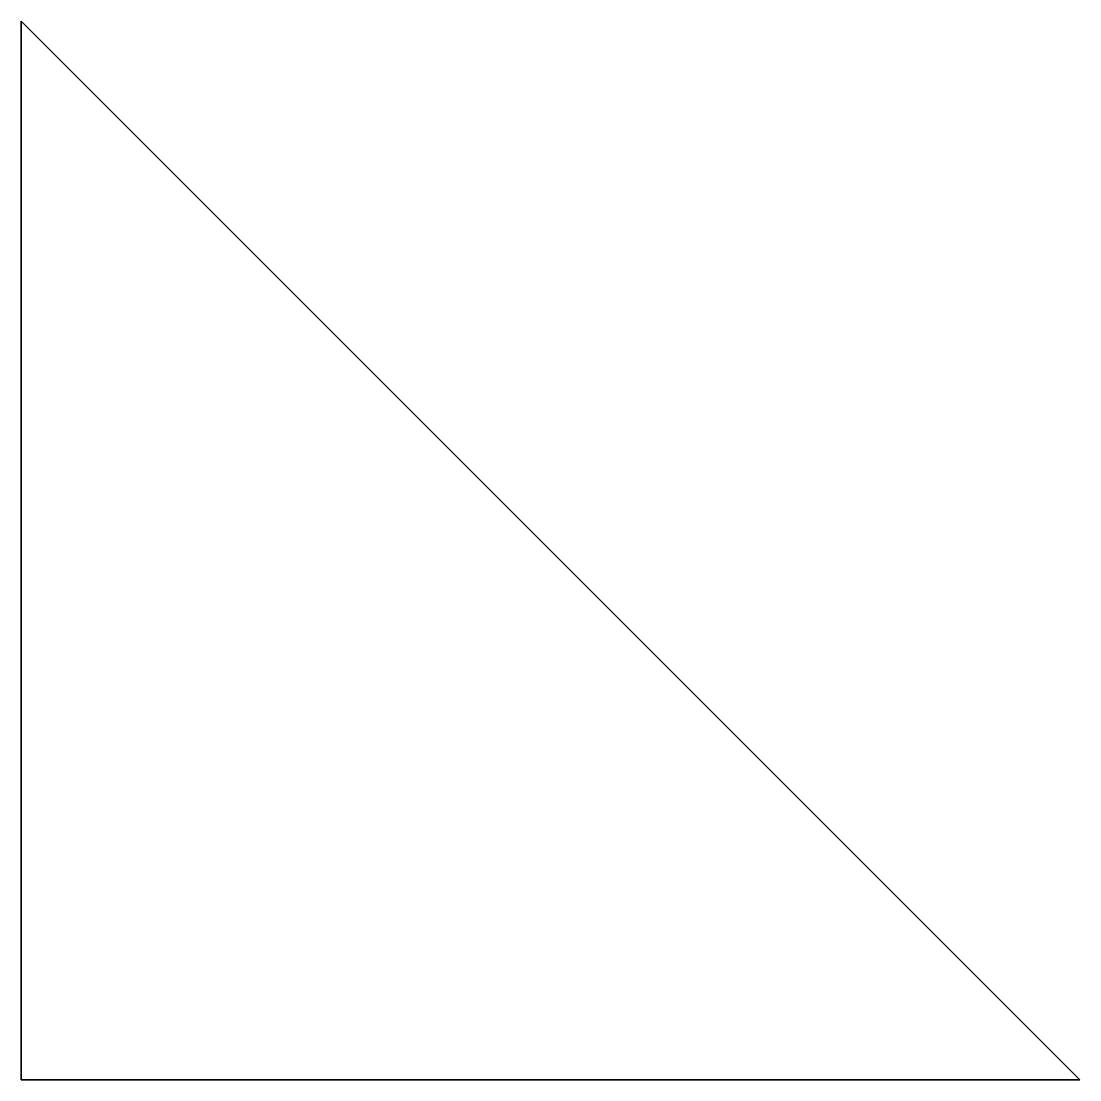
# Model space of a CAD drawing. Extents: x 586 to 603, y 412 to 429.
import ezdxf

# ---------------------------------------------------------------- set-up
doc = ezdxf.new("R2010")
doc.units = 0

msp = doc.modelspace()

# ---------------------------------------------------------------- linework, layer by layer
at = {"color": 7, "lineweight": 35}
msp.add_line((586, 429), (603, 412), dxfattribs=at)
at = {"color": 7, "lineweight": 35, "ltscale": 0.425}
for p, q in [((586, 412), (586, 429)), ((603, 412), (586, 412))]:
    msp.add_line(p, q, dxfattribs=at)

doc.saveas('drawing.dxf')
